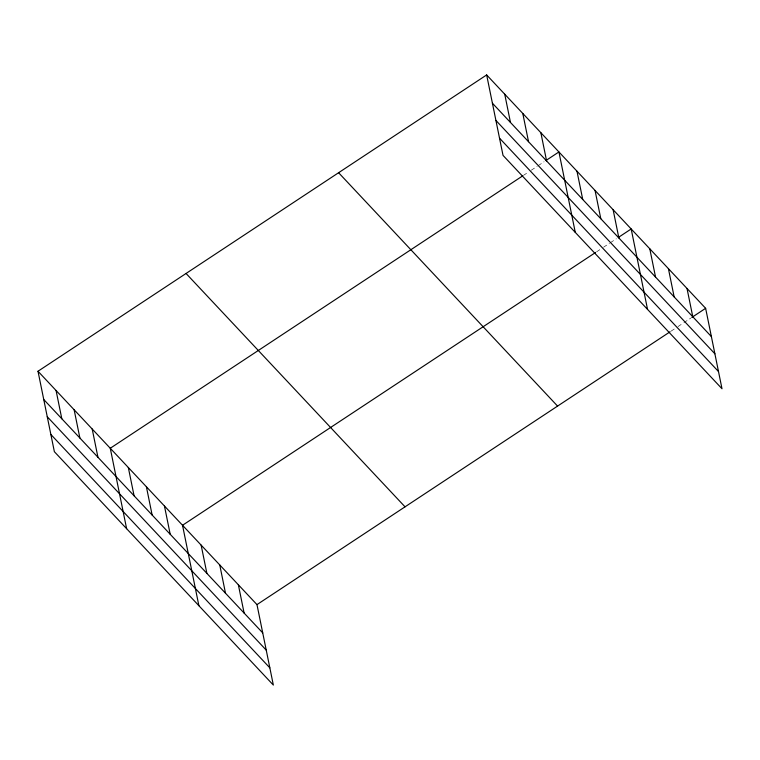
<?xml version="1.0" encoding="UTF-8"?>
<svg xmlns="http://www.w3.org/2000/svg" width="760" height="760" viewBox="0 0 760 760"><rect width="100%" height="100%" fill="white"/><g stroke="black" fill="none" stroke-linecap="round" stroke-linejoin="round"><path stroke-width="0.57" stroke-dasharray="3.8 2.85" d="M523.383 175.417L528.323 172.159M531.278 170.202L537.206 166.298M538.194 165.642L544.112 161.728M596.638 251.778L600.581 249.175M603.544 247.219L609.463 243.304M610.451 242.659L616.379 238.744M671.089 331.132L675.032 328.519M677.996 326.562L682.936 323.304M683.914 322.648L690.831 318.088"/><path stroke-width="1.14" d="M38 371.25L256.975 604.618L273.344 685.064L54.368 451.687L38 371.25L486.656 74.936L705.631 308.313L722 388.749L503.025 155.382L486.656 74.936M522.395 176.073L110.266 448.257L126.625 528.703M546.089 160.427L558.923 151.952L575.282 232.398M595.65 252.434L182.523 525.274L198.892 605.711M618.355 237.443L631.18 228.969L647.548 309.405M256.975 604.618L670.101 331.778M691.818 317.442L705.631 308.313M492.413 103.218L711.389 336.585M495.909 120.431L714.894 353.799M499.519 138.168L718.494 371.535M338.599 172.719L557.574 406.096M186.057 273.467L405.033 506.834M43.757 399.522L262.732 632.899M47.253 416.736L266.228 650.114M50.863 434.473L269.838 667.85M687.021 288.477L692.778 316.749M668.41 268.641L674.158 296.913M649.79 248.805L655.547 277.077M613.12 209.712L618.868 237.994M595.052 190.456L600.808 218.737M576.982 171.209L582.739 199.481M540.854 132.696L546.611 160.977M522.785 113.449L528.542 141.721M504.725 94.192L510.473 122.474M238.364 584.782L244.112 613.063M219.754 564.946L225.501 593.227M201.134 545.11L206.891 573.382M164.454 506.017L170.211 534.299M146.395 486.77L152.142 515.042M128.326 467.514L134.083 495.786M92.197 429.01L97.954 457.283M74.129 409.754L79.885 438.026M56.069 390.498L61.816 418.779"/></g></svg>
